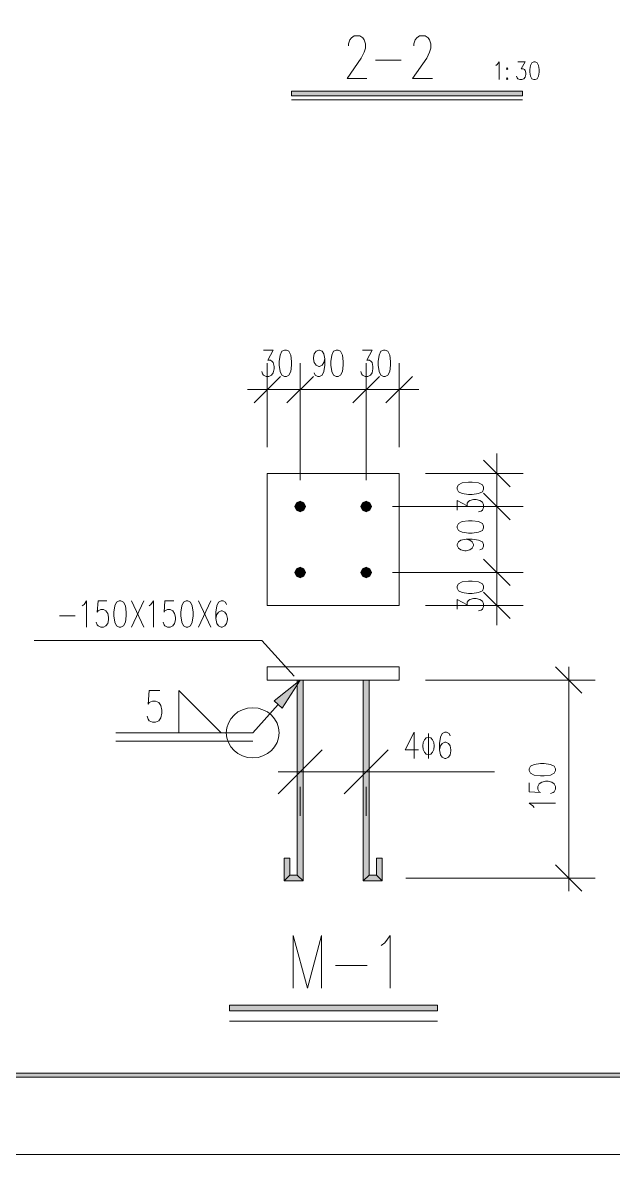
# Model space of a CAD drawing. Header units: millimetres. Extents: x 0 to 414, y 0 to 292.
# Drawn here: x 257.3 to 330.8, y 0 to 140.7 of the extents above; entities that cross this region are included whole.
import ezdxf

# ---------------------------------------------------------------- set-up
doc = ezdxf.new("R2010")
doc.units = ezdxf.units.MM

msp = doc.modelspace()

# ---------------------------------------------------------------- hatches: boundary and pattern name
h = msp.add_hatch(color=0)
h.dxf.hatch_style = 2
h.paths.add_polyline_path([(290.720639, 131.642556), (290.720639, 132.189361), (319.486139, 132.189361), (319.486139, 131.642556)])
h = msp.add_hatch(color=0)
h.dxf.hatch_style = 2
h.paths.add_polyline_path([(291.359167, 81.029528), (291.165139, 80.567389), (291.821306, 80.567389)])
h = msp.add_hatch(color=0)
h.dxf.hatch_style = 2
h.paths.add_polyline_path([(291.165139, 80.567389), (291.359167, 80.101722), (291.821306, 80.567389)])
h = msp.add_hatch(color=0)
h.dxf.hatch_style = 2
h.paths.add_polyline_path([(291.821306, 81.223556), (291.359167, 81.029528), (291.821306, 80.567389)])
h = msp.add_hatch(color=0)
h.dxf.hatch_style = 2
h.paths.add_polyline_path([(291.359167, 80.101722), (291.821306, 79.911222), (291.821306, 80.567389)])
h = msp.add_hatch(color=0)
h.dxf.hatch_style = 2
h.paths.add_polyline_path([(292.286972, 81.029528), (291.821306, 81.223556), (291.821306, 80.567389)])
h = msp.add_hatch(color=0)
h.dxf.hatch_style = 2
h.paths.add_polyline_path([(292.477472, 80.567389), (292.286972, 81.029528), (291.821306, 80.567389)])
h = msp.add_hatch(color=0)
h.dxf.hatch_style = 2
h.paths.add_polyline_path([(291.821306, 79.911222), (292.286972, 80.101722), (291.821306, 80.567389)])
h = msp.add_hatch(color=0)
h.dxf.hatch_style = 2
h.paths.add_polyline_path([(292.286972, 80.101722), (292.477472, 80.567389), (291.821306, 80.567389)])
h = msp.add_hatch(color=0)
h.dxf.hatch_style = 2
h.paths.add_polyline_path([(299.564778, 81.029528), (299.37075, 80.567389), (300.026917, 80.567389)])
h = msp.add_hatch(color=0)
h.dxf.hatch_style = 2
h.paths.add_polyline_path([(299.37075, 80.567389), (299.564778, 80.101722), (300.026917, 80.567389)])
h = msp.add_hatch(color=0)
h.dxf.hatch_style = 2
h.paths.add_polyline_path([(300.026917, 81.223556), (299.564778, 81.029528), (300.026917, 80.567389)])
h = msp.add_hatch(color=0)
h.dxf.hatch_style = 2
h.paths.add_polyline_path([(299.564778, 80.101722), (300.026917, 79.911222), (300.026917, 80.567389)])
h = msp.add_hatch(color=0)
h.dxf.hatch_style = 2
h.paths.add_polyline_path([(300.492583, 81.029528), (300.026917, 81.223556), (300.026917, 80.567389)])
h = msp.add_hatch(color=0)
h.dxf.hatch_style = 2
h.paths.add_polyline_path([(300.683083, 80.567389), (300.492583, 81.029528), (300.026917, 80.567389)])
h = msp.add_hatch(color=0)
h.dxf.hatch_style = 2
h.paths.add_polyline_path([(300.026917, 79.911222), (300.492583, 80.101722), (300.026917, 80.567389)])
h = msp.add_hatch(color=0)
h.dxf.hatch_style = 2
h.paths.add_polyline_path([(300.492583, 80.101722), (300.683083, 80.567389), (300.026917, 80.567389)])
h = msp.add_hatch(color=0)
h.dxf.hatch_style = 2
h.paths.add_polyline_path([(291.359167, 72.823917), (291.165139, 72.35825), (291.821306, 72.35825)])
h = msp.add_hatch(color=0)
h.dxf.hatch_style = 2
h.paths.add_polyline_path([(291.165139, 72.35825), (291.359167, 71.896111), (291.821306, 72.35825)])
h = msp.add_hatch(color=0)
h.dxf.hatch_style = 2
h.paths.add_polyline_path([(291.821306, 73.017944), (291.359167, 72.823917), (291.821306, 72.35825)])
h = msp.add_hatch(color=0)
h.dxf.hatch_style = 2
h.paths.add_polyline_path([(291.359167, 71.896111), (291.821306, 71.702083), (291.821306, 72.35825)])
h = msp.add_hatch(color=0)
h.dxf.hatch_style = 2
h.paths.add_polyline_path([(292.286972, 72.823917), (291.821306, 73.017944), (291.821306, 72.35825)])
h = msp.add_hatch(color=0)
h.dxf.hatch_style = 2
h.paths.add_polyline_path([(292.477472, 72.35825), (292.286972, 72.823917), (291.821306, 72.35825)])
h = msp.add_hatch(color=0)
h.dxf.hatch_style = 2
h.paths.add_polyline_path([(291.821306, 71.702083), (292.286972, 71.896111), (291.821306, 72.35825)])
h = msp.add_hatch(color=0)
h.dxf.hatch_style = 2
h.paths.add_polyline_path([(292.286972, 71.896111), (292.477472, 72.35825), (291.821306, 72.35825)])
h = msp.add_hatch(color=0)
h.dxf.hatch_style = 2
h.paths.add_polyline_path([(299.564778, 72.823917), (299.37075, 72.35825), (300.026917, 72.35825)])
h = msp.add_hatch(color=0)
h.dxf.hatch_style = 2
h.paths.add_polyline_path([(299.37075, 72.35825), (299.564778, 71.896111), (300.026917, 72.35825)])
h = msp.add_hatch(color=0)
h.dxf.hatch_style = 2
h.paths.add_polyline_path([(300.026917, 73.017944), (299.564778, 72.823917), (300.026917, 72.35825)])
h = msp.add_hatch(color=0)
h.dxf.hatch_style = 2
h.paths.add_polyline_path([(299.564778, 71.896111), (300.026917, 71.702083), (300.026917, 72.35825)])
h = msp.add_hatch(color=0)
h.dxf.hatch_style = 2
h.paths.add_polyline_path([(300.492583, 72.823917), (300.026917, 73.017944), (300.026917, 72.35825)])
h = msp.add_hatch(color=0)
h.dxf.hatch_style = 2
h.paths.add_polyline_path([(300.683083, 72.35825), (300.492583, 72.823917), (300.026917, 72.35825)])
h = msp.add_hatch(color=0)
h.dxf.hatch_style = 2
h.paths.add_polyline_path([(300.026917, 71.702083), (300.492583, 71.896111), (300.026917, 72.35825)])
h = msp.add_hatch(color=0)
h.dxf.hatch_style = 2
h.paths.add_polyline_path([(300.492583, 71.896111), (300.683083, 72.35825), (300.026917, 72.35825)])
h = msp.add_hatch(color=0)
h.dxf.hatch_style = 2
h.paths.add_polyline_path([(288.568694, 56.391528), (291.821306, 58.984444), (289.584694, 55.477833)])
h = msp.add_hatch(color=0)
h.dxf.hatch_style = 2
h.paths.add_polyline_path([(291.454417, 58.984444), (292.191722, 58.984444), (292.191722, 33.997194), (291.454417, 34.7345)])
h = msp.add_hatch(color=0)
h.dxf.hatch_style = 2
h.paths.add_polyline_path([(299.660028, 58.984444), (300.397333, 58.984444), (300.397333, 34.7345), (299.660028, 33.997194)])
h = msp.add_hatch(color=0)
h.dxf.hatch_style = 2
h.paths.add_polyline_path([(290.551306, 34.7345), (289.810472, 33.997194), (289.810472, 36.826472), (290.551306, 36.826472)])
h = msp.add_hatch(color=0)
h.dxf.hatch_style = 2
h.paths.add_polyline_path([(302.03775, 33.997194), (301.300444, 34.7345), (301.300444, 36.826472), (302.03775, 36.826472)])
h = msp.add_hatch(color=0)
h.dxf.hatch_style = 2
h.paths.add_polyline_path([(291.454417, 34.7345), (292.191722, 33.997194), (289.810472, 33.997194), (290.551306, 34.7345)])
h = msp.add_hatch(color=0)
h.dxf.hatch_style = 2
h.paths.add_polyline_path([(299.660028, 33.997194), (300.397333, 34.7345), (301.300444, 34.7345), (302.03775, 33.997194)])
h = msp.add_hatch(color=0)
h.dxf.hatch_style = 2
h.paths.add_polyline_path([(308.89575, 18.566694), (308.89575, 17.829389), (283.012444, 17.829389), (283.012444, 18.566694)])
h = msp.add_hatch(color=0)
h.dxf.hatch_style = 2
h.paths.add_polyline_path([(20.976167, 9.609667), (21.448889, 10.085917), (403.997583, 10.085917), (404.473833, 9.609667)])

# ---------------------------------------------------------------- linework, layer by layer
at = {"color": 0, "lineweight": 0}
for points in [[(0, 0), (0, 292.466889), (414.0835, 292.466889), (414.0835, 0)], [(317.556444, 135.106833), (317.475306, 135.001), (317.556444, 134.898694), (317.641111, 135.001)], [(320.893722, 135.833556), (320.64325, 135.73125), (320.477444, 135.417278), (320.392778, 134.898694), (320.392778, 134.584722), (320.477444, 134.062611), (320.64325, 133.752167), (320.893722, 133.646333), (321.059528, 133.646333), (321.31, 133.752167), (321.475806, 134.062611), (321.560472, 134.584722), (321.560472, 134.898694), (321.475806, 135.417278), (321.31, 135.73125), (321.059528, 135.833556)], [(317.556444, 133.854472), (317.475306, 133.752167), (317.556444, 133.646333), (317.641111, 133.752167)], [(290.720639, 131.642556), (290.720639, 132.189361), (319.486139, 132.189361), (319.486139, 131.642556)], [(289.881028, 100.016028), (289.552944, 99.857278), (289.334222, 99.388083), (289.224861, 98.608444), (289.224861, 98.13925), (289.334222, 97.356083), (289.552944, 96.886889), (289.881028, 96.731667), (290.09975, 96.731667), (290.427833, 96.886889), (290.646556, 97.356083), (290.755917, 98.13925), (290.755917, 98.608444), (290.646556, 99.388083), (290.427833, 99.857278), (290.09975, 100.016028)], [(296.308639, 100.016028), (295.980556, 99.857278), (295.761833, 99.388083), (295.652472, 98.608444), (295.652472, 98.13925), (295.761833, 97.356083), (295.980556, 96.886889), (296.308639, 96.731667), (296.527361, 96.731667), (296.855444, 96.886889), (297.074167, 97.356083), (297.183528, 98.13925), (297.183528, 98.608444), (297.074167, 99.388083), (296.855444, 99.857278), (296.527361, 100.016028)], [(302.189444, 100.016028), (301.861361, 99.857278), (301.642639, 99.388083), (301.533278, 98.608444), (301.533278, 98.13925), (301.642639, 97.356083), (301.861361, 96.886889), (302.189444, 96.731667), (302.408167, 96.731667), (302.73625, 96.886889), (302.954972, 97.356083), (303.064333, 98.13925), (303.064333, 98.608444), (302.954972, 99.388083), (302.73625, 99.857278), (302.408167, 100.016028)], [(287.7185, 68.255444), (304.129722, 68.255444), (304.129722, 84.670194), (287.7185, 84.670194)], [(311.351083, 82.726389), (311.509833, 82.398306), (311.979028, 82.179583), (312.758667, 82.070222), (313.227861, 82.070222), (314.011028, 82.179583), (314.480222, 82.398306), (314.635444, 82.726389), (314.635444, 82.945111), (314.480222, 83.273194), (314.011028, 83.491917), (313.227861, 83.601278), (312.758667, 83.601278), (311.979028, 83.491917), (311.509833, 83.273194), (311.351083, 82.945111)], [(291.359167, 81.029528), (291.165139, 80.567389), (291.821306, 80.567389)], [(291.165139, 80.567389), (291.359167, 80.101722), (291.821306, 80.567389)], [(291.821306, 81.223556), (291.359167, 81.029528), (291.821306, 80.567389)], [(291.359167, 80.101722), (291.821306, 79.911222), (291.821306, 80.567389)], [(292.286972, 81.029528), (291.821306, 81.223556), (291.821306, 80.567389)], [(292.477472, 80.567389), (292.286972, 81.029528), (291.821306, 80.567389)], [(291.821306, 79.911222), (292.286972, 80.101722), (291.821306, 80.567389)], [(292.286972, 80.101722), (292.477472, 80.567389), (291.821306, 80.567389)], [(299.564778, 81.029528), (299.37075, 80.567389), (300.026917, 80.567389)], [(299.37075, 80.567389), (299.564778, 80.101722), (300.026917, 80.567389)], [(300.026917, 81.223556), (299.564778, 81.029528), (300.026917, 80.567389)], [(299.564778, 80.101722), (300.026917, 79.911222), (300.026917, 80.567389)], [(300.492583, 81.029528), (300.026917, 81.223556), (300.026917, 80.567389)], [(300.683083, 80.567389), (300.492583, 81.029528), (300.026917, 80.567389)], [(300.026917, 79.911222), (300.492583, 80.101722), (300.026917, 80.567389)], [(300.492583, 80.101722), (300.683083, 80.567389), (300.026917, 80.567389)], [(311.351083, 77.910972), (311.509833, 77.582889), (311.979028, 77.364167), (312.758667, 77.254806), (313.227861, 77.254806), (314.011028, 77.364167), (314.480222, 77.582889), (314.635444, 77.910972), (314.635444, 78.129694), (314.480222, 78.457778), (314.011028, 78.6765), (313.227861, 78.785861), (312.758667, 78.785861), (311.979028, 78.6765), (311.509833, 78.457778), (311.351083, 78.129694)], [(291.359167, 72.823917), (291.165139, 72.35825), (291.821306, 72.35825)], [(291.165139, 72.35825), (291.359167, 71.896111), (291.821306, 72.35825)], [(291.821306, 73.017944), (291.359167, 72.823917), (291.821306, 72.35825)], [(291.359167, 71.896111), (291.821306, 71.702083), (291.821306, 72.35825)], [(292.286972, 72.823917), (291.821306, 73.017944), (291.821306, 72.35825)], [(292.477472, 72.35825), (292.286972, 72.823917), (291.821306, 72.35825)], [(291.821306, 71.702083), (292.286972, 71.896111), (291.821306, 72.35825)], [(292.286972, 71.896111), (292.477472, 72.35825), (291.821306, 72.35825)], [(299.564778, 72.823917), (299.37075, 72.35825), (300.026917, 72.35825)], [(299.37075, 72.35825), (299.564778, 71.896111), (300.026917, 72.35825)], [(300.026917, 73.017944), (299.564778, 72.823917), (300.026917, 72.35825)], [(299.564778, 71.896111), (300.026917, 71.702083), (300.026917, 72.35825)], [(300.492583, 72.823917), (300.026917, 73.017944), (300.026917, 72.35825)], [(300.683083, 72.35825), (300.492583, 72.823917), (300.026917, 72.35825)], [(300.026917, 71.702083), (300.492583, 71.896111), (300.026917, 72.35825)], [(300.492583, 71.896111), (300.683083, 72.35825), (300.026917, 72.35825)], [(311.351083, 70.417972), (311.509833, 70.089889), (311.979028, 69.871167), (312.758667, 69.761806), (313.227861, 69.761806), (314.011028, 69.871167), (314.480222, 70.089889), (314.635444, 70.417972), (314.635444, 70.636694), (314.480222, 70.964778), (314.011028, 71.1835), (313.227861, 71.292861), (312.758667, 71.292861), (311.979028, 71.1835), (311.509833, 70.964778), (311.351083, 70.636694)], [(269.314083, 68.830472), (268.986, 68.67525), (268.767278, 68.206056), (268.657917, 67.422889), (268.657917, 66.957222), (268.767278, 66.174056), (268.986, 65.704861), (269.314083, 65.549639), (269.532806, 65.549639), (269.860889, 65.704861), (270.079611, 66.174056), (270.188972, 66.957222), (270.188972, 67.422889), (270.079611, 68.206056), (269.860889, 68.67525), (269.532806, 68.830472)], [(277.629056, 68.830472), (277.300972, 68.67525), (277.08225, 68.206056), (276.972889, 67.422889), (276.972889, 66.957222), (277.08225, 66.174056), (277.300972, 65.704861), (277.629056, 65.549639), (277.847778, 65.549639), (278.175861, 65.704861), (278.394583, 66.174056), (278.503944, 66.957222), (278.503944, 67.422889), (278.394583, 68.206056), (278.175861, 68.67525), (277.847778, 68.830472)], [(287.7185, 58.984444), (304.129722, 58.984444), (304.129722, 60.624861), (287.7185, 60.624861)], [(288.568694, 56.391528), (291.821306, 58.984444), (289.584694, 55.477833)], [(291.454417, 58.984444), (292.191722, 58.984444), (292.191722, 33.997194), (291.454417, 34.7345)], [(299.660028, 58.984444), (300.397333, 58.984444), (300.397333, 34.7345), (299.660028, 33.997194)], [(320.297528, 47.713194), (320.45275, 47.385111), (320.921944, 47.166389), (321.705111, 47.057028), (322.174306, 47.057028), (322.953944, 47.166389), (323.423139, 47.385111), (323.578361, 47.713194), (323.578361, 47.931917), (323.423139, 48.26), (322.953944, 48.478722), (322.174306, 48.588083), (321.705111, 48.588083), (320.921944, 48.478722), (320.45275, 48.26), (320.297528, 47.931917)], [(290.551306, 34.7345), (289.810472, 33.997194), (289.810472, 36.826472), (290.551306, 36.826472)], [(302.03775, 33.997194), (301.300444, 34.7345), (301.300444, 36.826472), (302.03775, 36.826472)], [(291.454417, 34.7345), (292.191722, 33.997194), (289.810472, 33.997194), (290.551306, 34.7345)], [(299.660028, 33.997194), (300.397333, 34.7345), (301.300444, 34.7345), (302.03775, 33.997194)], [(308.89575, 18.566694), (308.89575, 17.829389), (283.012444, 17.829389), (283.012444, 18.566694)], [(20.976167, 9.609667), (21.448889, 10.085917), (403.997583, 10.085917), (404.473833, 9.609667)]]:
    msp.add_lwpolyline(points, close=True, dxfattribs=at)
for points in [[(297.829111, 137.823222), (297.829111, 138.073694), (298.009028, 138.581694), (298.185417, 138.832167), (298.538194, 139.086167), (299.24375, 139.086167), (299.596528, 138.832167), (299.776444, 138.581694), (299.952833, 138.073694), (299.952833, 137.569222), (299.776444, 137.06475), (299.420139, 136.306278), (297.652722, 133.783917), (300.129222, 133.783917)], [(305.960639, 137.823222), (305.960639, 138.073694), (306.137028, 138.581694), (306.313417, 138.832167), (306.669722, 139.086167), (307.375278, 139.086167), (307.728056, 138.832167), (307.904444, 138.581694), (308.080833, 138.073694), (308.080833, 137.569222), (307.904444, 137.06475), (307.551667, 136.306278), (305.78425, 133.783917), (308.257222, 133.783917)], [(301.187556, 136.055806), (304.369611, 136.055806)], [(316.141806, 135.417278), (316.307611, 135.523111), (316.558083, 135.833556), (316.558083, 133.646333)], [(318.893472, 135.833556), (319.810694, 135.833556), (319.30975, 135.001), (319.560222, 135.001), (319.726028, 134.898694), (319.810694, 134.792861), (319.891833, 134.478889), (319.891833, 134.27075), (319.810694, 133.960306), (319.641361, 133.752167), (319.390889, 133.646333), (319.140417, 133.646333), (318.893472, 133.752167), (318.808806, 133.854472), (318.724139, 134.062611)], [(290.720639, 131.131028), (319.486139, 131.131028)], [(287.252833, 100.016028), (288.455806, 100.016028), (287.799639, 98.763667), (288.127722, 98.763667), (288.346444, 98.608444), (288.455806, 98.453222), (288.565167, 97.984028), (288.565167, 97.670056), (288.455806, 97.200861), (288.237083, 96.886889), (287.909, 96.731667), (287.580917, 96.731667), (287.252833, 96.886889), (287.143472, 97.045639), (287.034111, 97.356083)], [(294.886944, 98.918889), (294.777583, 98.453222), (294.558861, 98.13925), (294.230778, 97.984028), (294.121417, 97.984028), (293.789806, 98.13925), (293.571083, 98.453222), (293.461722, 98.918889), (293.461722, 99.077639), (293.571083, 99.546833), (293.789806, 99.857278), (294.121417, 100.016028), (294.230778, 100.016028), (294.558861, 99.857278), (294.777583, 99.546833), (294.886944, 98.918889), (294.886944, 98.13925), (294.777583, 97.356083), (294.558861, 96.886889), (294.230778, 96.731667), (294.008528, 96.731667), (293.680444, 96.886889), (293.571083, 97.200861)], [(299.564778, 100.016028), (300.76775, 100.016028), (300.111583, 98.763667), (300.439667, 98.763667), (300.658389, 98.608444), (300.76775, 98.453222), (300.877111, 97.984028), (300.877111, 97.670056), (300.76775, 97.200861), (300.549028, 96.886889), (300.220944, 96.731667), (299.892861, 96.731667), (299.564778, 96.886889), (299.455417, 97.045639), (299.346056, 97.356083)], [(287.7185, 87.951028), (287.7185, 98.372083)], [(291.821306, 83.848222), (291.821306, 98.372083)], [(291.821306, 83.848222), (291.821306, 98.372083)], [(300.026917, 83.848222), (300.026917, 98.372083)], [(300.026917, 83.848222), (300.026917, 98.372083)], [(304.129722, 87.951028), (304.129722, 98.372083)], [(286.078083, 93.450833), (289.358917, 96.731667)], [(290.180889, 93.450833), (293.461722, 96.731667)], [(290.180889, 93.450833), (293.461722, 96.731667)], [(298.3865, 93.450833), (301.670861, 96.731667)], [(298.3865, 93.450833), (301.670861, 96.731667)], [(302.489306, 93.450833), (305.773667, 96.731667)], [(287.7185, 95.09125), (285.256111, 95.09125)], [(287.7185, 95.09125), (291.821306, 95.09125)], [(291.821306, 95.09125), (289.358917, 95.09125)], [(291.821306, 95.09125), (300.026917, 95.09125)], [(291.821306, 95.09125), (294.283694, 95.09125)], [(300.026917, 95.09125), (297.568056, 95.09125)], [(300.026917, 95.09125), (304.129722, 95.09125)], [(300.026917, 95.09125), (302.489306, 95.09125)], [(304.129722, 95.09125), (306.592111, 95.09125)], [(317.916278, 83.02625), (314.635444, 86.310611)], [(316.275861, 84.670194), (316.275861, 87.132583)], [(307.414083, 84.670194), (319.560222, 84.670194)], [(316.275861, 80.567389), (316.275861, 84.670194)], [(317.916278, 78.923444), (314.635444, 82.207806)], [(317.916278, 78.923444), (314.635444, 82.207806)], [(316.275861, 80.567389), (316.275861, 83.02625)], [(303.311278, 80.567389), (319.560222, 80.567389)], [(303.311278, 80.567389), (319.560222, 80.567389)], [(311.351083, 80.101722), (311.351083, 81.304694), (312.603444, 80.648528), (312.603444, 80.976611), (312.758667, 81.195333), (312.917417, 81.304694), (313.383083, 81.414056), (313.697056, 81.414056), (314.16625, 81.304694), (314.480222, 81.085972), (314.635444, 80.757889), (314.635444, 80.429806), (314.480222, 80.101722), (314.321472, 79.992361), (314.011028, 79.883)], [(316.275861, 80.567389), (316.275861, 78.105)], [(316.275861, 72.35825), (316.275861, 80.567389)], [(312.448222, 76.489278), (312.917417, 76.379917), (313.227861, 76.161194), (313.383083, 75.833111), (313.383083, 75.72375), (313.227861, 75.395667), (312.917417, 75.176944), (312.448222, 75.067583), (312.289472, 75.067583), (311.820278, 75.176944), (311.509833, 75.395667), (311.351083, 75.72375), (311.351083, 75.833111), (311.509833, 76.161194), (311.820278, 76.379917), (312.448222, 76.489278), (313.227861, 76.489278), (314.011028, 76.379917), (314.480222, 76.161194), (314.635444, 75.833111), (314.635444, 75.614389), (314.480222, 75.286306), (314.16625, 75.176944)], [(316.275861, 72.35825), (316.275861, 74.820639)], [(317.916278, 70.717833), (314.635444, 74.002194)], [(317.916278, 70.717833), (314.635444, 74.002194)], [(303.311278, 72.35825), (319.560222, 72.35825)], [(303.311278, 72.35825), (319.560222, 72.35825)], [(316.275861, 68.255444), (316.275861, 72.35825)], [(316.275861, 72.35825), (316.275861, 69.899389)], [(311.351083, 67.793306), (311.351083, 68.996278), (312.603444, 68.340111), (312.603444, 68.668194), (312.758667, 68.886917), (312.917417, 68.996278), (313.383083, 69.105639), (313.697056, 69.105639), (314.16625, 68.996278), (314.480222, 68.777556), (314.635444, 68.449472), (314.635444, 68.121389), (314.480222, 67.793306), (314.321472, 67.683944), (314.011028, 67.574583)], [(317.916278, 66.615028), (314.635444, 69.899389)], [(264.717389, 68.206056), (264.936111, 68.361278), (265.264194, 68.830472), (265.264194, 65.549639)], [(267.7795, 68.830472), (266.685889, 68.830472), (266.576528, 67.422889), (266.685889, 67.581639), (267.013972, 67.736861), (267.342056, 67.736861), (267.670139, 67.581639), (267.888861, 67.267667), (267.998222, 66.798472), (267.998222, 66.488028), (267.888861, 66.018833), (267.670139, 65.704861), (267.342056, 65.549639), (267.013972, 65.549639), (266.685889, 65.704861), (266.576528, 65.860083), (266.467167, 66.174056)], [(270.845139, 65.549639), (272.376194, 68.830472)], [(270.845139, 68.830472), (272.376194, 65.549639)], [(273.032361, 68.206056), (273.251083, 68.361278), (273.579167, 68.830472), (273.579167, 65.549639)], [(276.098, 68.830472), (275.000861, 68.830472), (274.8915, 67.422889), (275.000861, 67.581639), (275.328944, 67.736861), (275.660556, 67.736861), (275.988639, 67.581639), (276.207361, 67.267667), (276.316722, 66.798472), (276.316722, 66.488028), (276.207361, 66.018833), (275.988639, 65.704861), (275.660556, 65.549639), (275.328944, 65.549639), (275.000861, 65.704861), (274.8915, 65.860083), (274.782139, 66.174056)], [(279.160111, 65.549639), (280.691167, 68.830472)], [(279.160111, 68.830472), (280.691167, 65.549639)], [(282.663194, 68.361278), (282.550306, 68.67525), (282.222222, 68.830472), (282.0035, 68.830472), (281.675417, 68.67525), (281.456694, 68.206056), (281.347333, 67.422889), (281.347333, 66.64325), (281.456694, 66.018833), (281.675417, 65.704861), (282.0035, 65.549639), (282.112861, 65.549639), (282.440944, 65.704861), (282.663194, 66.018833), (282.772556, 66.488028), (282.772556, 66.64325), (282.663194, 67.112444), (282.440944, 67.422889), (282.112861, 67.581639), (282.0035, 67.581639), (281.675417, 67.422889), (281.456694, 67.112444), (281.347333, 66.64325)], [(307.414083, 68.255444), (319.560222, 68.255444)], [(316.275861, 68.255444), (316.275861, 65.796583)], [(261.874, 66.957222), (263.8425, 66.957222)], [(291.084, 59.474806), (287.037639, 63.909222), (258.737806, 63.909222)], [(326.862722, 57.344028), (323.578361, 60.624861)], [(325.222306, 32.723667), (325.222306, 60.624861)], [(307.414083, 58.984444), (328.503139, 58.984444)], [(274.358806, 57.672111), (273.046472, 57.672111), (272.915944, 55.982306), (273.046472, 56.169278), (273.441583, 56.35625), (273.833167, 56.35625), (274.228278, 56.169278), (274.489333, 55.795333), (274.623389, 55.230889), (274.623389, 54.856944), (274.489333, 54.296028), (274.228278, 53.918556), (273.833167, 53.731583), (273.441583, 53.731583), (273.046472, 53.918556), (272.915944, 54.105528), (272.781889, 54.483)], [(281.975278, 52.41925), (276.722417, 57.672111), (276.722417, 52.41925)], [(289.076694, 55.932917), (285.912278, 52.41925)], [(285.912278, 52.41925), (268.908389, 52.41925)], [(305.978278, 52.500389), (304.884667, 50.313167), (306.525083, 50.313167)], [(305.978278, 52.500389), (305.978278, 49.219556)], [(307.7845, 52.345167), (307.7845, 49.219556)], [(310.465611, 52.031194), (310.35625, 52.345167), (310.028167, 52.500389), (309.809444, 52.500389), (309.481361, 52.345167), (309.262639, 51.875972), (309.153278, 51.092806), (309.153278, 50.313167), (309.262639, 49.68875), (309.481361, 49.374778), (309.809444, 49.219556), (309.918806, 49.219556), (310.246889, 49.374778), (310.465611, 49.68875), (310.574972, 50.157944), (310.574972, 50.313167), (310.465611, 50.782361), (310.246889, 51.092806), (309.918806, 51.251556), (309.809444, 51.251556), (309.481361, 51.092806), (309.262639, 50.782361), (309.153278, 50.313167)], [(285.912278, 51.367972), (268.908389, 51.367972)], [(289.087278, 44.841583), (294.558861, 50.313167)], [(297.292889, 44.841583), (302.764472, 50.313167)], [(289.087278, 47.575611), (302.764472, 47.575611)], [(301.670861, 47.575611), (303.639361, 47.575611), (315.976, 47.575611)], [(291.821306, 45.716472), (291.821306, 42.107556)], [(300.026917, 45.716472), (300.026917, 42.107556)], [(320.297528, 46.182139), (320.297528, 45.088528), (321.705111, 44.979167), (321.546361, 45.088528), (321.391139, 45.416611), (321.391139, 45.744694), (321.546361, 46.072778), (321.860333, 46.2915), (322.329528, 46.400861), (322.6435, 46.400861), (323.112694, 46.2915), (323.423139, 46.072778), (323.578361, 45.744694), (323.578361, 45.416611), (323.423139, 45.088528), (323.267917, 44.979167), (322.953944, 44.869806)], [(320.921944, 43.120028), (320.766722, 43.33875), (320.297528, 43.666833), (323.578361, 43.666833)], [(326.862722, 32.723667), (323.578361, 36.008028)], [(304.951694, 34.364083), (328.503139, 34.364083)], [(290.964056, 20.662194), (290.964056, 27.227389), (292.713833, 20.662194), (294.463611, 27.227389), (294.463611, 20.662194)], [(301.903694, 25.975028), (302.341139, 26.289), (302.997306, 27.227389), (302.997306, 20.662194)], [(296.213389, 23.473833), (300.153917, 23.473833)], [(308.89575, 16.559389), (283.012444, 16.559389)]]:
    msp.add_lwpolyline(points, dxfattribs=at)
for centre, major_axis, ratio in [((285.914042, 52.41925), (3.282597, 0), 0.951102), ((307.782736, 50.782361), (0, 1.093611), 0.65)]:
    msp.add_ellipse(centre, major_axis=major_axis, ratio=ratio, start_param=0, end_param=6.283185, dxfattribs=at)

doc.saveas('drawing.dxf')
